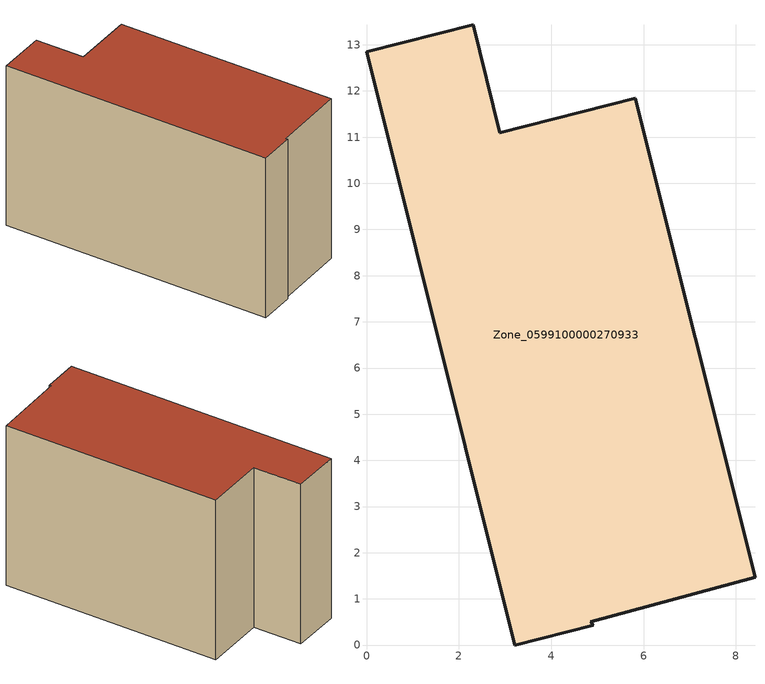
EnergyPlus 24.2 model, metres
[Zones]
Zone_0599100000270933
 floor ground (C_G): 8.41,1.47 4.86,0.51 4.91,0.43 3.21,0 0,12.85 2.31,13.43 2.89,11.1 5.82,11.84 z0
 wall outside (C_F): 8.41,1.47 5.82,11.84 2.89,11.1 2.31,13.43 0,12.85 3.21,0 4.91,0.43 4.86,0.51 8.41,1.47 z0:8.18
 roof outside (C_R): 4.86,0.51 8.41,1.47 5.82,11.84 2.89,11.1 2.31,13.43 0,12.85 3.21,0 4.91,0.43 z8.18
[BUILDING]
Pand.0599100000270933: North Axis=0; Terrain=City; Loads Convergence Tolerance Value=0.04; Temperature Convergence Tolerance Value=0.4; Solar Distribution=FullExterior; Maximum Number of Warmup Days=25; Minimum Number of Warmup Days=1
[Site:Location]
Rotterdam.The.Hague.AP_ZH_NLD Design_Conditions: Latitude=51.96; Longitude=4.45; Time Zone=1; Elevation=-4.5
[SITE:GROUNDTEMPERATURE:BUILDINGSURFACE]
18, 18, 18, 18, 18, 18, 18, 18, 18, 18, 18, 18
[MATERIAL] Thermal Absorptance=0.9; Solar Absorptance=0.7; Visible Absorptance=0.7
Name | Roughness | Thickness | Conductivity | Density | Specific Heat
G.TI.1975-1991 | MediumSmooth | 0.15 | 0.288461 | 540 | 1210
F.TI.1975-1991 | Rough | 0.3 | 0.230769 | 1920 | 840
R.TI.1975-1991 | MediumRough | 0.2 | 0.153846 | 1500 | 1000
[CONSTRUCTION]
C_G: G.TI.1975-1991
C_F: F.TI.1975-1991
C_R: R.TI.1975-1991
[ZONE]
Zone_0599100000270933: Type=1; Multiplier=1; Ceiling Height=Autocalculate; Volume=Autocalculate; Floor Area=autocalculate; Part of Total Floor Area=Yes
[ZONEINFILTRATION:DESIGNFLOWRATE]
Infil_Zone_0599100000270933: Zone or ZoneList or Space or SpaceList=Zone_0599100000270933; Schedule=AlwaysOn; Design Flow Rate Calculation Method=Flow/Area; Flow Rate per Floor Area=0.003; Constant Term Coefficient=1; Temperature Term Coefficient=0; Velocity Term Coefficient=0; Velocity Squared Term Coefficient=0
[HVACTEMPLATE:ZONE:IDEALLOADSAIRSYSTEM]
Zone_0599100000270933: Maximum Heating Supply Air Temperature=50; Minimum Cooling Supply Air Temperature=13; Maximum Heating Supply Air Humidity Ratio=0.0156; Minimum Cooling Supply Air Humidity Ratio=0.0077; Heating Limit=NoLimit; Cooling Limit=NoLimit; Dehumidification Control Type=ConstantSensibleHeatRatio; Cooling Sensible Heat Ratio=0.7; Dehumidification Setpoint=60; Humidification Control Type=None; Humidification Setpoint=30; Outdoor Air Method=None; Outdoor Air Flow Rate per Person=0.00944; Outdoor Air Flow Rate per Zone Floor Area=0; Outdoor Air Flow Rate per Zone=0; Demand Controlled Ventilation Type=None; Outdoor Air Economizer Type=NoEconomizer; Heat Recovery Type=None; Sensible Heat Recovery Effectiveness=0.7; Latent Heat Recovery Effectiveness=0.65
[ZONECONTROL:THERMOSTAT]
ThermostatControl_Zone_0599100000270933: Zone or ZoneList=Zone_0599100000270933; Control Type Schedule=DualSetpointControlType; Control 1=Thermostat_Zone_0599100000270933; Temperature Difference Between Cutout And Setpoint=0
[THERMOSTATSETPOINT:DUALSETPOINT]
Thermostat_Zone_0599100000270933: Heating Setpoint Temperature Schedule=HeatingSetpoint_Zone_0599100000270933; Cooling Setpoint Temperature Schedule=CoolingSetpoint_Zone_0599100000270933
[SCHEDULE:COMPACT]
HeatingSetpoint_Zone_0599100000270933: Through: 12/31, For: AllDays, Until: 24:00, 21
CoolingSetpoint_Zone_0599100000270933: Through: 12/31, For: AllDays, Until: 24:00, 24
DualSetpointControlType: Through: 12/31, For: AllDays, Until: 24:00, 4
AlwaysOn: Through: 12/31, For: AllDays, Until: 24:00, 1
